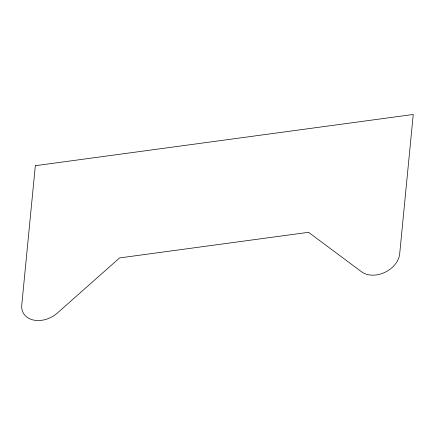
<?xml version="1.0" encoding="UTF-8"?>
<svg xmlns="http://www.w3.org/2000/svg" width="435" height="435" viewBox="0 0 435 435"><rect width="100%" height="100%" fill="white"/><g stroke="black" fill="none" stroke-linecap="round" stroke-linejoin="round"><path stroke-width="0.65" d="M35.327 165.702L21.75 305.191A22.816 16.905 -27.1 0 0 33.419 320.04A22.816 16.905 -27.1 0 0 57.344 313.059L119.587 257.922L308.546 232.306L361.577 271.815A22.816 16.905 -27.1 0 0 384.763 272.413A22.816 16.905 -27.1 0 0 399.673 253.958L413.25 114.47L35.327 165.702"/></g></svg>
